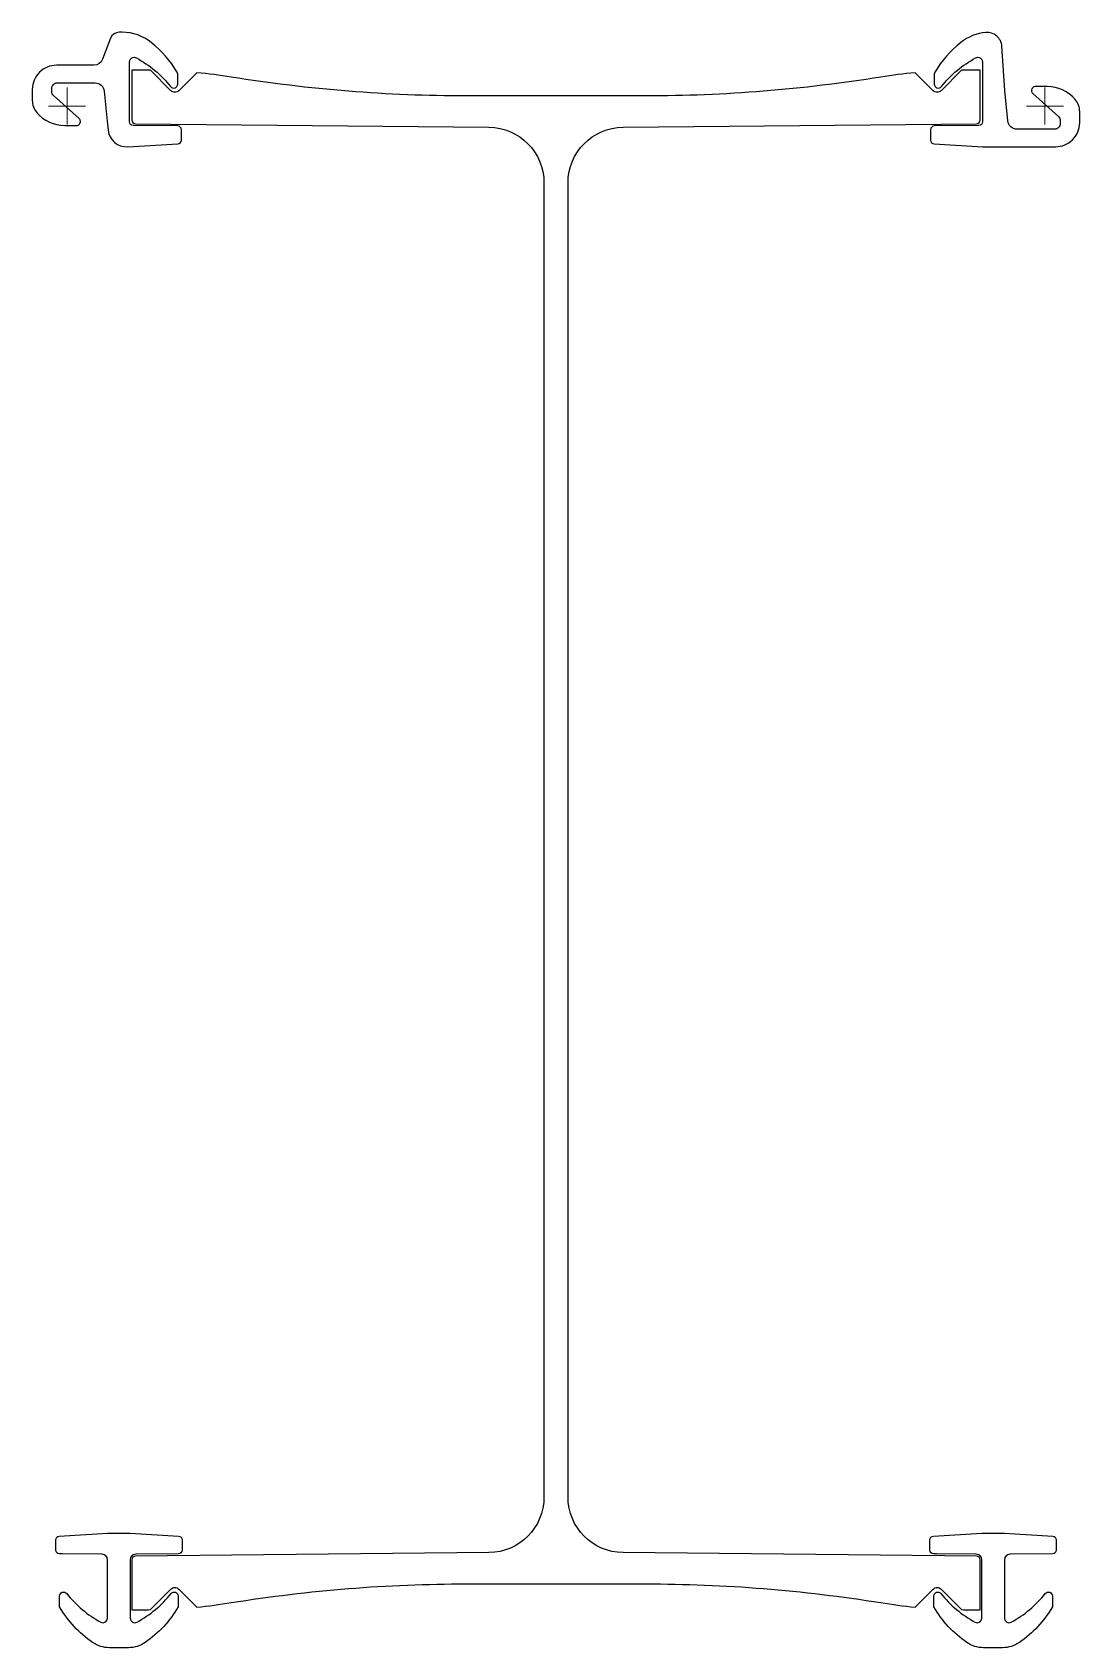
# Model space of a CAD drawing. Header units: millimetres. Extents: x -19 to 547, y -832 to 40.
import ezdxf

# ---------------------------------------------------------------- set-up
doc = ezdxf.new("R2010")
doc.units = ezdxf.units.MM
doc.layers.add('ref', color=252, linetype='Continuous', lineweight=5)

msp = doc.modelspace()

# ---------------------------------------------------------------- linework, layer by layer
at = {"elevation": 0}
for points in [[(61.75, -12.78, 0.411079), (59.77, -10.78), (35.73, -10.52, -0.411079), (33.75, -8.52), (33.75, 23.8, -0.567914), (37.44, 26, -0.101503), (55.92, 10.51, 0.710366), (59.75, 11.85), (59.75, 17.2, 0.135195), (59.47, 18.23, 0.089428), (45.49, 34.29, 0.17076), (29.84, 39.8), (28.2, 39.8, 0.311359), (23.52, 36.58), (19.21, 25.22, -0.311359), (14.53, 22), (14.14, 22), (-5.75, 22, 0.414214), (-18.75, 9), (-18.75, 3, 0.17875), (-16.35, -3.5, 0.219232), (-1.15, -10.5), (5.12, -10.5, 0.443759), (7.24, -8.16, 0.186609), (6.55, -6.79), (-7.26, 5.65, -0.212557), (-8.26, 7.88), (-8.26, 9.5, -0.414214), (-5.26, 12.5), (15.14, 12.5, -0.385273), (20.11, 8), (21.73, -8.16), (22.21, -13, 0.402787), (32.77, -21.99), (59.87, -20.34, 0.396562), (61.75, -18.35)], [(546.75, -3, 0.17875), (544.35, 3.5, 0.219232), (529.15, 10.5), (522.88, 10.5, 0.414214), (520.75, 8.37, 0.212557), (521.45, 6.79), (535.25, -5.64, -0.212557), (536.25, -7.87), (536.25, -9.5, -0.414214), (533.25, -12.5), (512.86, -12.5, -0.385273), (507.89, -8), (506.25, 8.37), (504.73, 32.25, 0.41996), (496.08, 39.71, 0.149445), (482.51, 34.29, 0.089428), (468.53, 18.23, 0.135195), (468.25, 17.2), (468.25, 11.85, 0.710366), (472.08, 10.51, -0.101503), (490.56, 26, -0.567914), (494.25, 23.8), (494.25, -8.52, -0.411079), (492.27, -10.52), (468.23, -10.78, 0.411079), (466.25, -12.78), (466.25, -18.42, 0.396562), (468.13, -20.41), (494.25, -22), (533.75, -22, 0.414214), (546.75, -9)], [(270.5, -41.44, -0.411288), (300.2, -11.44), (491.02, -9.53, 0.411288), (493, -7.53), (493, 19.41), (487, 19.41, 0.003356), (482.97, 19.38), (471.88, 8.29, -0.414214), (467.64, 8.29), (457.93, 18, 0.015596), (439.37, 15.61, -0.039881), (312.36, 5.46), (264, 5.46), (215.64, 5.46, -0.039881), (88.63, 15.61, 0.015596), (70.07, 18), (60.36, 8.29, -0.414214), (56.12, 8.29), (45.03, 19.38, 0.003356), (41, 19.41), (35, 19.41), (35, -7.53, 0.411288), (36.98, -9.53), (227.8, -11.44, -0.411288), (257.5, -41.44), (257.5, -751.04, -0.411288), (227.8, -781.04), (36.98, -782.95, 0.411288), (35, -784.94), (35, -811.89), (41, -811.89, 0.003356), (45.03, -811.86), (56.12, -800.77, -0.414214), (60.36, -800.77), (70.07, -810.48, 0.015596), (88.63, -808.08, -0.039881), (215.64, -797.94), (264, -797.94), (312.36, -797.94, -0.039881), (439.37, -808.08, 0.015596), (457.93, -810.48), (467.64, -800.77, -0.414214), (471.88, -800.77), (482.97, -811.86, 0.003356), (487, -811.89), (493, -811.89), (493, -784.94, 0.411288), (491.02, -782.95), (300.2, -781.04, -0.411288), (270.5, -751.04)], [(-6.1, -774.12, -0.397192), (-4.22, -772.12), (21.9, -770.59), (34.1, -770.59), (60.22, -772.12, -0.397192), (62.1, -774.12), (62.1, -779.71, -0.411533), (60.12, -781.71), (37.07, -781.94, 0.411198), (34.1, -784.94), (34.1, -816.4, 0.56798), (37.79, -818.59, 0.101014), (56.17, -803.16, -0.710336), (60, -804.5), (60, -810.4, -0.110047), (42.26, -829.54, -0.152295), (33.1, -832.39), (22.9, -832.39, -0.152295), (13.74, -829.54, -0.110047), (-4, -810.4), (-4, -804.5, -0.710994), (-0.17, -803.17, 0.100981), (18.21, -818.59, 0.126639), (19.42, -818.89, 0.412), (21.9, -816.4), (21.9, -784.94, 0.411198), (18.93, -781.94), (-2.5, -781.73), (-4.12, -781.71, -0.411533), (-6.1, -779.71)], [(465.9, -774.12, -0.397192), (467.78, -772.12), (493.9, -770.59), (506.1, -770.59), (532.22, -772.12, -0.397192), (534.1, -774.12), (534.1, -779.71, -0.411533), (532.12, -781.71), (509.07, -781.94, 0.411198), (506.1, -784.94), (506.1, -816.4, 0.56798), (509.79, -818.59, 0.101014), (528.17, -803.16, -0.710336), (532, -804.5), (532, -810.4, -0.110047), (514.26, -829.54, -0.152295), (505.1, -832.39), (494.9, -832.39, -0.152295), (485.74, -829.54, -0.110047), (468, -810.4), (468, -804.5, -0.710994), (471.83, -803.17, 0.100981), (490.21, -818.59, 0.126639), (491.42, -818.89, 0.412), (493.9, -816.4), (493.9, -784.94, 0.411198), (490.93, -781.94), (469.5, -781.73), (467.88, -781.71, -0.411533), (465.9, -779.71)]]:
    msp.add_lwpolyline(points, format="xyb", close=True, dxfattribs=at)
at = {"layer": 'ref'}
for p, q in [((0, -10), (0, 10)), ((528, 10), (528, -10)), ((10, 0), (-10, 0)), ((518, 0), (538, 0))]:
    msp.add_line(p, q, dxfattribs=at)

doc.saveas('drawing.dxf')
